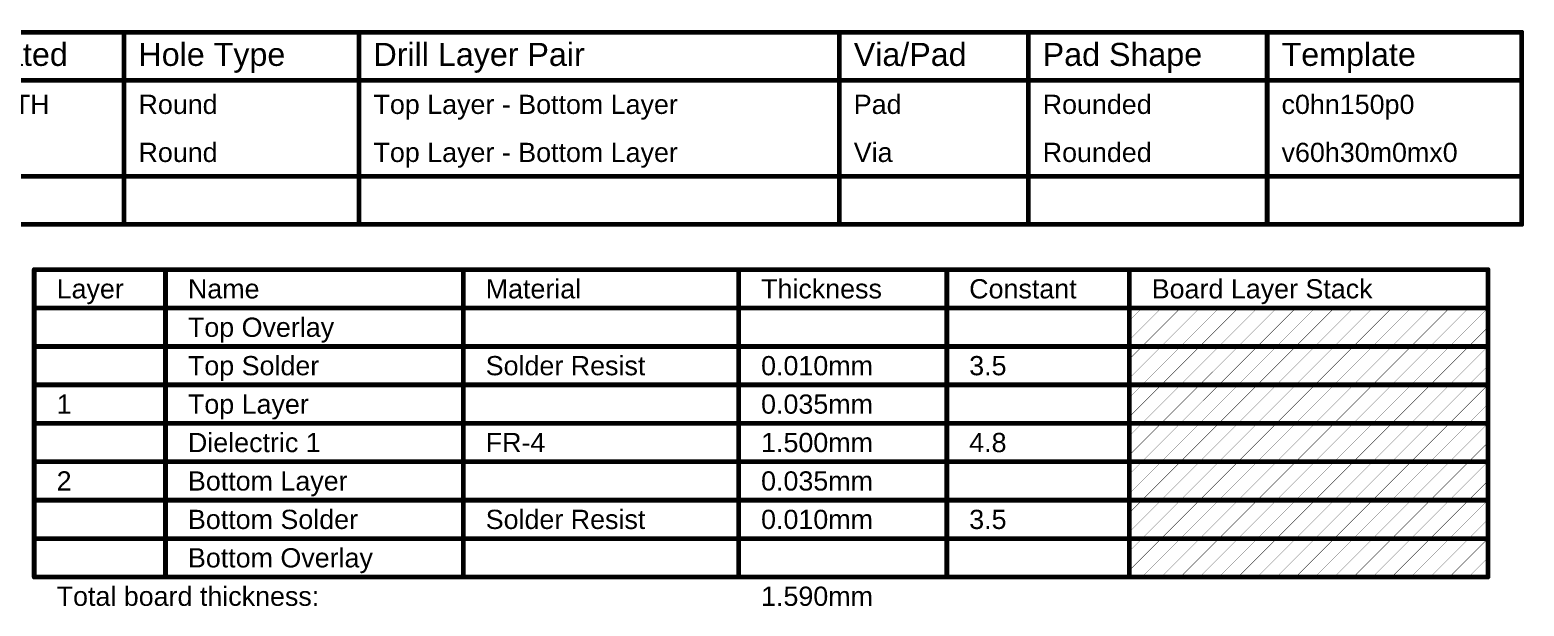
# Model space of a CAD drawing. Header units: inches. Extents: x -0.05 to 7.01, y -0.08 to 1.98.
# Drawn here: x 2.347 to 7.012, y 0.18 to 1.98 of the extents above; entities that cross this region are included whole.
import ezdxf

# ---------------------------------------------------------------- set-up
doc = ezdxf.new("R2010")
doc.units = ezdxf.units.IN
doc.header["$MEASUREMENT"] = 0
doc.layers.add('Drill Drawing', color=1, linetype='Continuous')
doc.layers.add('Fabrication', color=76, linetype='Continuous')
doc.styles.add('Arial', font='', dxfattribs={"height": 0.2})
doc.styles.get('Arial').set_extended_font_data('Arial')

msp = doc.modelspace()

# ---------------------------------------------------------------- linework, layer by layer
at = {"layer": 'Drill Drawing', "const_width": 0.015}
for points in [[(-0.0457, 1.972), (7.0044, 1.972)], [(2.6406, 1.372), (2.6406, 1.972)], [(3.3744, 1.372), (3.3744, 1.972)], [(4.8739, 1.372), (4.8739, 1.972)], [(5.4638, 1.372), (5.4638, 1.972)], [(6.2096, 1.372), (6.2096, 1.972)], [(7.0044, 1.372), (7.0044, 1.972)], [(-0.0457, 1.822), (7.0044, 1.822)], [(-0.0457, 1.522), (7.0044, 1.522)], [(-0.0457, 1.372), (7.0044, 1.372)]]:
    msp.add_lwpolyline(points, dxfattribs=at)
at = {"layer": 'Drill Drawing', "const_width": 0.0075}
for points in [[(2.6368, 1.972, 1), (2.6443, 1.972, 1)], [(3.3706, 1.972, 1), (3.3781, 1.972, 1)], [(4.8702, 1.972, 1), (4.8777, 1.972, 1)], [(5.46, 1.972, 1), (5.4675, 1.972, 1)], [(6.2058, 1.972, 1), (6.2133, 1.972, 1)], [(7.0006, 1.972, 1), (7.0081, 1.972, 1)], [(7.0006, 1.972, 1), (7.0081, 1.972, 1)], [(7.0006, 1.822, 1), (7.0081, 1.822, 1)], [(7.0006, 1.522, 1), (7.0081, 1.522, 1)], [(2.6368, 1.372, 1), (2.6443, 1.372, 1)], [(3.3706, 1.372, 1), (3.3781, 1.372, 1)], [(4.8702, 1.372, 1), (4.8777, 1.372, 1)], [(5.46, 1.372, 1), (5.4675, 1.372, 1)], [(6.2058, 1.372, 1), (6.2133, 1.372, 1)], [(7.0006, 1.372, 1), (7.0081, 1.372, 1)], [(7.0006, 1.372, 1), (7.0081, 1.372, 1)]]:
    msp.add_lwpolyline(points, format="xyb", close=True, dxfattribs=at)
at = {"layer": 'Fabrication'}
for points, const_width in [([(2.3601, 1.231), (6.8989, 1.231)], 0.015), ([(2.3601, 0.271), (2.3601, 1.231)], 0.015), ([(2.77, 0.271), (2.77, 1.231)], 0.015), ([(3.6997, 0.271), (3.6997, 1.231)], 0.015), ([(4.5595, 0.271), (4.5595, 1.231)], 0.015), ([(5.2093, 0.271), (5.2093, 1.231)], 0.015), ([(5.7792, 0.271), (5.7792, 1.231)], 0.015), ([(6.8989, 0.271), (6.8989, 1.231)], 0.015), ([(2.3601, 1.111), (6.8989, 1.111)], 0.015), ([(5.7792, 1.0113), (5.8789, 1.111)], 0.001), ([(5.7792, 1.0713), (5.8189, 1.111)], 0.001), ([(5.8189, 0.991), (5.9389, 1.111)], 0.001), ([(5.8789, 0.991), (5.9989, 1.111)], 0.001), ([(5.9389, 0.991), (6.0589, 1.111)], 0.001), ([(5.9989, 0.991), (6.1189, 1.111)], 0.001), ([(6.0589, 0.991), (6.1789, 1.111)], 0.001), ([(6.1189, 0.991), (6.2389, 1.111)], 0.001), ([(6.1789, 0.991), (6.2989, 1.111)], 0.001), ([(6.2389, 0.991), (6.3589, 1.111)], 0.001), ([(6.2989, 0.991), (6.4189, 1.111)], 0.001), ([(6.3589, 0.991), (6.4789, 1.111)], 0.001), ([(6.4189, 0.991), (6.5389, 1.111)], 0.001), ([(6.4789, 0.991), (6.5989, 1.111)], 0.001), ([(6.5389, 0.991), (6.6589, 1.111)], 0.001), ([(6.5989, 0.991), (6.7189, 1.111)], 0.001), ([(6.6589, 0.991), (6.7789, 1.111)], 0.001), ([(6.7189, 0.991), (6.8389, 1.111)], 0.001), ([(6.7789, 0.991), (6.8989, 1.111)], 0.001), ([(6.8389, 0.991), (6.8989, 1.051)], 0.001), ([(2.3601, 0.991), (2.77, 0.991)], 0.015), ([(2.77, 0.991), (3.6997, 0.991)], 0.015), ([(3.6997, 0.991), (4.5595, 0.991)], 0.015), ([(4.5595, 0.991), (5.2093, 0.991)], 0.015), ([(5.2093, 0.991), (5.7792, 0.991)], 0.015), ([(5.7792, 0.991), (6.8989, 0.991)], 0.015), ([(5.7792, 0.8913), (5.8789, 0.991)], 0.001), ([(5.7792, 0.9513), (5.8189, 0.991)], 0.001), ([(5.8189, 0.871), (5.9389, 0.991)], 0.001), ([(5.8789, 0.871), (5.9989, 0.991)], 0.001), ([(5.9389, 0.871), (6.0589, 0.991)], 0.001), ([(5.9989, 0.871), (6.1189, 0.991)], 0.001), ([(6.0589, 0.871), (6.1789, 0.991)], 0.001), ([(6.1189, 0.871), (6.2389, 0.991)], 0.001), ([(6.1789, 0.871), (6.2989, 0.991)], 0.001), ([(6.2389, 0.871), (6.3589, 0.991)], 0.001), ([(6.2989, 0.871), (6.4189, 0.991)], 0.001), ([(6.3589, 0.871), (6.4789, 0.991)], 0.001), ([(6.4189, 0.871), (6.5389, 0.991)], 0.001), ([(6.4789, 0.871), (6.5989, 0.991)], 0.001), ([(6.5389, 0.871), (6.6589, 0.991)], 0.001), ([(6.5989, 0.871), (6.7189, 0.991)], 0.001), ([(6.6589, 0.871), (6.7789, 0.991)], 0.001), ([(6.7189, 0.871), (6.8389, 0.991)], 0.001), ([(6.7789, 0.871), (6.8989, 0.991)], 0.001), ([(6.8389, 0.871), (6.8989, 0.931)], 0.001), ([(2.3601, 0.871), (2.77, 0.871)], 0.015), ([(2.77, 0.871), (3.6997, 0.871)], 0.015), ([(3.6997, 0.871), (4.5595, 0.871)], 0.015), ([(4.5595, 0.871), (5.2093, 0.871)], 0.015), ([(5.2093, 0.871), (5.7792, 0.871)], 0.015), ([(5.7792, 0.871), (6.8989, 0.871)], 0.015), ([(5.7792, 0.7713), (5.8789, 0.871)], 0.001), ([(5.7792, 0.8313), (5.8189, 0.871)], 0.001), ([(5.8189, 0.751), (5.9389, 0.871)], 0.001), ([(5.8789, 0.751), (5.9989, 0.871)], 0.001), ([(5.9389, 0.751), (6.0589, 0.871)], 0.001), ([(5.9989, 0.751), (6.1189, 0.871)], 0.001), ([(6.0589, 0.751), (6.1789, 0.871)], 0.001), ([(6.1189, 0.751), (6.2389, 0.871)], 0.001), ([(6.1789, 0.751), (6.2989, 0.871)], 0.001), ([(6.2389, 0.751), (6.3589, 0.871)], 0.001), ([(6.2989, 0.751), (6.4189, 0.871)], 0.001), ([(6.3589, 0.751), (6.4789, 0.871)], 0.001), ([(6.4189, 0.751), (6.5389, 0.871)], 0.001), ([(6.4789, 0.751), (6.5989, 0.871)], 0.001), ([(6.5389, 0.751), (6.6589, 0.871)], 0.001), ([(6.5989, 0.751), (6.7189, 0.871)], 0.001), ([(6.6589, 0.751), (6.7789, 0.871)], 0.001), ([(6.7189, 0.751), (6.8389, 0.871)], 0.001), ([(6.7789, 0.751), (6.8989, 0.871)], 0.001), ([(6.8389, 0.751), (6.8989, 0.811)], 0.001), ([(2.3601, 0.751), (2.77, 0.751)], 0.015), ([(2.77, 0.751), (3.6997, 0.751)], 0.015), ([(3.6997, 0.751), (4.5595, 0.751)], 0.015), ([(4.5595, 0.751), (5.2093, 0.751)], 0.015), ([(5.2093, 0.751), (5.7792, 0.751)], 0.015), ([(5.7792, 0.751), (6.8989, 0.751)], 0.015), ([(5.7792, 0.6513), (5.8789, 0.751)], 0.001), ([(5.7792, 0.7113), (5.8189, 0.751)], 0.001), ([(5.8189, 0.631), (5.9389, 0.751)], 0.001), ([(5.8789, 0.631), (5.9989, 0.751)], 0.001), ([(5.9389, 0.631), (6.0589, 0.751)], 0.001), ([(5.9989, 0.631), (6.1189, 0.751)], 0.001), ([(6.0589, 0.631), (6.1789, 0.751)], 0.001), ([(6.1189, 0.631), (6.2389, 0.751)], 0.001), ([(6.1789, 0.631), (6.2989, 0.751)], 0.001), ([(6.2389, 0.631), (6.3589, 0.751)], 0.001), ([(6.2989, 0.631), (6.4189, 0.751)], 0.001), ([(6.3589, 0.631), (6.4789, 0.751)], 0.001), ([(6.4189, 0.631), (6.5389, 0.751)], 0.001), ([(6.4789, 0.631), (6.5989, 0.751)], 0.001), ([(6.5389, 0.631), (6.6589, 0.751)], 0.001), ([(6.5989, 0.631), (6.7189, 0.751)], 0.001), ([(6.6589, 0.631), (6.7789, 0.751)], 0.001), ([(6.7189, 0.631), (6.8389, 0.751)], 0.001), ([(6.7789, 0.631), (6.8989, 0.751)], 0.001), ([(6.8389, 0.631), (6.8989, 0.691)], 0.001), ([(2.3601, 0.631), (2.77, 0.631)], 0.015), ([(2.77, 0.631), (3.6997, 0.631)], 0.015), ([(3.6997, 0.631), (4.5595, 0.631)], 0.015), ([(4.5595, 0.631), (5.2093, 0.631)], 0.015), ([(5.2093, 0.631), (5.7792, 0.631)], 0.015), ([(5.7792, 0.631), (6.8989, 0.631)], 0.015), ([(5.7792, 0.5313), (5.8789, 0.631)], 0.001), ([(5.7792, 0.5913), (5.8189, 0.631)], 0.001), ([(5.8189, 0.511), (5.9389, 0.631)], 0.001), ([(5.8789, 0.511), (5.9989, 0.631)], 0.001), ([(5.9389, 0.511), (6.0589, 0.631)], 0.001), ([(5.9989, 0.511), (6.1189, 0.631)], 0.001), ([(6.0589, 0.511), (6.1789, 0.631)], 0.001), ([(6.1189, 0.511), (6.2389, 0.631)], 0.001), ([(6.1789, 0.511), (6.2989, 0.631)], 0.001), ([(6.2389, 0.511), (6.3589, 0.631)], 0.001), ([(6.2989, 0.511), (6.4189, 0.631)], 0.001), ([(6.3589, 0.511), (6.4789, 0.631)], 0.001), ([(6.4189, 0.511), (6.5389, 0.631)], 0.001), ([(6.4789, 0.511), (6.5989, 0.631)], 0.001), ([(6.5389, 0.511), (6.6589, 0.631)], 0.001), ([(6.5989, 0.511), (6.7189, 0.631)], 0.001), ([(6.6589, 0.511), (6.7789, 0.631)], 0.001), ([(6.7189, 0.511), (6.8389, 0.631)], 0.001), ([(6.7789, 0.511), (6.8989, 0.631)], 0.001), ([(6.8389, 0.511), (6.8989, 0.571)], 0.001), ([(2.3601, 0.511), (2.77, 0.511)], 0.015), ([(2.77, 0.511), (3.6997, 0.511)], 0.015), ([(3.6997, 0.511), (4.5595, 0.511)], 0.015), ([(4.5595, 0.511), (5.2093, 0.511)], 0.015), ([(5.2093, 0.511), (5.7792, 0.511)], 0.015), ([(5.7792, 0.511), (6.8989, 0.511)], 0.015), ([(5.7792, 0.4113), (5.8789, 0.511)], 0.001), ([(5.7792, 0.4713), (5.8189, 0.511)], 0.001), ([(5.8189, 0.391), (5.9389, 0.511)], 0.001), ([(5.8789, 0.391), (5.9989, 0.511)], 0.001), ([(5.9389, 0.391), (6.0589, 0.511)], 0.001), ([(5.9989, 0.391), (6.1189, 0.511)], 0.001), ([(6.0589, 0.391), (6.1789, 0.511)], 0.001), ([(6.1189, 0.391), (6.2389, 0.511)], 0.001), ([(6.1789, 0.391), (6.2989, 0.511)], 0.001), ([(6.2389, 0.391), (6.3589, 0.511)], 0.001), ([(6.2989, 0.391), (6.4189, 0.511)], 0.001), ([(6.3589, 0.391), (6.4789, 0.511)], 0.001), ([(6.4189, 0.391), (6.5389, 0.511)], 0.001), ([(6.4789, 0.391), (6.5989, 0.511)], 0.001), ([(6.5389, 0.391), (6.6589, 0.511)], 0.001), ([(6.5989, 0.391), (6.7189, 0.511)], 0.001), ([(6.6589, 0.391), (6.7789, 0.511)], 0.001), ([(6.7189, 0.391), (6.8389, 0.511)], 0.001), ([(6.7789, 0.391), (6.8989, 0.511)], 0.001), ([(6.8389, 0.391), (6.8989, 0.451)], 0.001), ([(2.3601, 0.391), (2.77, 0.391)], 0.015), ([(2.77, 0.391), (3.6997, 0.391)], 0.015), ([(3.6997, 0.391), (4.5595, 0.391)], 0.015), ([(4.5595, 0.391), (5.2093, 0.391)], 0.015), ([(5.2093, 0.391), (5.7792, 0.391)], 0.015), ([(5.7792, 0.391), (6.8989, 0.391)], 0.015), ([(5.7792, 0.2913), (5.8789, 0.391)], 0.001), ([(5.7792, 0.3513), (5.8189, 0.391)], 0.001), ([(5.8189, 0.271), (5.9389, 0.391)], 0.001), ([(5.8789, 0.271), (5.9989, 0.391)], 0.001), ([(5.9389, 0.271), (6.0589, 0.391)], 0.001), ([(5.9989, 0.271), (6.1189, 0.391)], 0.001), ([(6.0589, 0.271), (6.1789, 0.391)], 0.001), ([(6.1189, 0.271), (6.2389, 0.391)], 0.001), ([(6.1789, 0.271), (6.2989, 0.391)], 0.001), ([(6.2389, 0.271), (6.3589, 0.391)], 0.001), ([(6.2989, 0.271), (6.4189, 0.391)], 0.001), ([(6.3589, 0.271), (6.4789, 0.391)], 0.001), ([(6.4189, 0.271), (6.5389, 0.391)], 0.001), ([(6.4789, 0.271), (6.5989, 0.391)], 0.001), ([(6.5389, 0.271), (6.6589, 0.391)], 0.001), ([(6.5989, 0.271), (6.7189, 0.391)], 0.001), ([(6.6589, 0.271), (6.7789, 0.391)], 0.001), ([(6.7189, 0.271), (6.8389, 0.391)], 0.001), ([(6.7789, 0.271), (6.8989, 0.391)], 0.001), ([(6.8389, 0.271), (6.8989, 0.331)], 0.001), ([(2.3601, 0.271), (2.77, 0.271)], 0.015), ([(2.77, 0.271), (3.6997, 0.271)], 0.015), ([(3.6997, 0.271), (4.5595, 0.271)], 0.015), ([(4.5595, 0.271), (5.2093, 0.271)], 0.015), ([(5.2093, 0.271), (5.7792, 0.271)], 0.015), ([(5.7792, 0.271), (6.8989, 0.271)], 0.015)]:
    msp.add_lwpolyline(points, dxfattribs=dict(at, const_width=const_width))
for points, const_width in [([(2.3563, 1.231, 1), (2.3638, 1.231, 1)], 0.0075), ([(2.3563, 1.231, 1), (2.3638, 1.231, 1)], 0.0075), ([(2.7662, 1.231, 1), (2.7738, 1.231, 1)], 0.0075), ([(3.696, 1.231, 1), (3.7035, 1.231, 1)], 0.0075), ([(4.5558, 1.231, 1), (4.5633, 1.231, 1)], 0.0075), ([(5.2056, 1.231, 1), (5.2131, 1.231, 1)], 0.0075), ([(5.7755, 1.231, 1), (5.783, 1.231, 1)], 0.0075), ([(6.8951, 1.231, 1), (6.9026, 1.231, 1)], 0.0075), ([(6.8951, 1.231, 1), (6.9026, 1.231, 1)], 0.0075), ([(2.3563, 1.111, 1), (2.3638, 1.111, 1)], 0.0075), ([(5.8186, 1.111, 1), (5.8191, 1.111, 1)], 0.0005), ([(5.8786, 1.111, 1), (5.8791, 1.111, 1)], 0.0005), ([(5.9386, 1.111, 1), (5.9391, 1.111, 1)], 0.0005), ([(5.9986, 1.111, 1), (5.9991, 1.111, 1)], 0.0005), ([(6.0586, 1.111, 1), (6.0591, 1.111, 1)], 0.0005), ([(6.1186, 1.111, 1), (6.1191, 1.111, 1)], 0.0005), ([(6.1786, 1.111, 1), (6.1791, 1.111, 1)], 0.0005), ([(6.2386, 1.111, 1), (6.2391, 1.111, 1)], 0.0005), ([(6.2986, 1.111, 1), (6.2991, 1.111, 1)], 0.0005), ([(6.3586, 1.111, 1), (6.3591, 1.111, 1)], 0.0005), ([(6.4186, 1.111, 1), (6.4191, 1.111, 1)], 0.0005), ([(6.4786, 1.111, 1), (6.4791, 1.111, 1)], 0.0005), ([(6.5386, 1.111, 1), (6.5391, 1.111, 1)], 0.0005), ([(6.5986, 1.111, 1), (6.5991, 1.111, 1)], 0.0005), ([(6.6586, 1.111, 1), (6.6591, 1.111, 1)], 0.0005), ([(6.7186, 1.111, 1), (6.7191, 1.111, 1)], 0.0005), ([(6.7786, 1.111, 1), (6.7791, 1.111, 1)], 0.0005), ([(6.8386, 1.111, 1), (6.8391, 1.111, 1)], 0.0005), ([(6.8951, 1.111, 1), (6.9026, 1.111, 1)], 0.0075), ([(6.8986, 1.111, 1), (6.8991, 1.111, 1)], 0.0005), ([(5.779, 1.0713, 1), (5.7795, 1.0713, 1)], 0.0005), ([(6.8986, 1.051, 1), (6.8991, 1.051, 1)], 0.0005), ([(2.3563, 0.991, 1), (2.3638, 0.991, 1)], 0.0075), ([(2.7662, 0.991, 1), (2.7738, 0.991, 1)], 0.0075), ([(2.7662, 0.991, 1), (2.7738, 0.991, 1)], 0.0075), ([(3.696, 0.991, 1), (3.7035, 0.991, 1)], 0.0075), ([(3.696, 0.991, 1), (3.7035, 0.991, 1)], 0.0075), ([(4.5558, 0.991, 1), (4.5633, 0.991, 1)], 0.0075), ([(4.5558, 0.991, 1), (4.5633, 0.991, 1)], 0.0075), ([(5.2056, 0.991, 1), (5.2131, 0.991, 1)], 0.0075), ([(5.2056, 0.991, 1), (5.2131, 0.991, 1)], 0.0075), ([(5.7755, 0.991, 1), (5.783, 0.991, 1)], 0.0075), ([(5.7755, 0.991, 1), (5.783, 0.991, 1)], 0.0075), ([(5.779, 1.0113, 1), (5.7795, 1.0113, 1)], 0.0005), ([(5.8186, 0.991, 1), (5.8191, 0.991, 1)], 0.0005), ([(5.8186, 0.991, 1), (5.8191, 0.991, 1)], 0.0005), ([(5.8786, 0.991, 1), (5.8791, 0.991, 1)], 0.0005), ([(5.8786, 0.991, 1), (5.8791, 0.991, 1)], 0.0005), ([(5.9386, 0.991, 1), (5.9391, 0.991, 1)], 0.0005), ([(5.9386, 0.991, 1), (5.9391, 0.991, 1)], 0.0005), ([(5.9986, 0.991, 1), (5.9991, 0.991, 1)], 0.0005), ([(5.9986, 0.991, 1), (5.9991, 0.991, 1)], 0.0005), ([(6.0586, 0.991, 1), (6.0591, 0.991, 1)], 0.0005), ([(6.0586, 0.991, 1), (6.0591, 0.991, 1)], 0.0005), ([(6.1186, 0.991, 1), (6.1191, 0.991, 1)], 0.0005), ([(6.1186, 0.991, 1), (6.1191, 0.991, 1)], 0.0005), ([(6.1786, 0.991, 1), (6.1791, 0.991, 1)], 0.0005), ([(6.1786, 0.991, 1), (6.1791, 0.991, 1)], 0.0005), ([(6.2386, 0.991, 1), (6.2391, 0.991, 1)], 0.0005), ([(6.2386, 0.991, 1), (6.2391, 0.991, 1)], 0.0005), ([(6.2986, 0.991, 1), (6.2991, 0.991, 1)], 0.0005), ([(6.2986, 0.991, 1), (6.2991, 0.991, 1)], 0.0005), ([(6.3586, 0.991, 1), (6.3591, 0.991, 1)], 0.0005), ([(6.3586, 0.991, 1), (6.3591, 0.991, 1)], 0.0005), ([(6.4186, 0.991, 1), (6.4191, 0.991, 1)], 0.0005), ([(6.4186, 0.991, 1), (6.4191, 0.991, 1)], 0.0005), ([(6.4786, 0.991, 1), (6.4791, 0.991, 1)], 0.0005), ([(6.4786, 0.991, 1), (6.4791, 0.991, 1)], 0.0005), ([(6.5386, 0.991, 1), (6.5391, 0.991, 1)], 0.0005), ([(6.5386, 0.991, 1), (6.5391, 0.991, 1)], 0.0005), ([(6.5986, 0.991, 1), (6.5991, 0.991, 1)], 0.0005), ([(6.5986, 0.991, 1), (6.5991, 0.991, 1)], 0.0005), ([(6.6586, 0.991, 1), (6.6591, 0.991, 1)], 0.0005), ([(6.6586, 0.991, 1), (6.6591, 0.991, 1)], 0.0005), ([(6.7186, 0.991, 1), (6.7191, 0.991, 1)], 0.0005), ([(6.7186, 0.991, 1), (6.7191, 0.991, 1)], 0.0005), ([(6.7786, 0.991, 1), (6.7791, 0.991, 1)], 0.0005), ([(6.7786, 0.991, 1), (6.7791, 0.991, 1)], 0.0005), ([(6.8386, 0.991, 1), (6.8391, 0.991, 1)], 0.0005), ([(6.8386, 0.991, 1), (6.8391, 0.991, 1)], 0.0005), ([(6.8951, 0.991, 1), (6.9026, 0.991, 1)], 0.0075), ([(6.8986, 0.991, 1), (6.8991, 0.991, 1)], 0.0005), ([(5.779, 0.9513, 1), (5.7795, 0.9513, 1)], 0.0005), ([(5.779, 0.8913, 1), (5.7795, 0.8913, 1)], 0.0005), ([(6.8986, 0.931, 1), (6.8991, 0.931, 1)], 0.0005), ([(2.3563, 0.871, 1), (2.3638, 0.871, 1)], 0.0075), ([(2.7662, 0.871, 1), (2.7738, 0.871, 1)], 0.0075), ([(2.7662, 0.871, 1), (2.7738, 0.871, 1)], 0.0075), ([(3.696, 0.871, 1), (3.7035, 0.871, 1)], 0.0075), ([(3.696, 0.871, 1), (3.7035, 0.871, 1)], 0.0075), ([(4.5558, 0.871, 1), (4.5633, 0.871, 1)], 0.0075), ([(4.5558, 0.871, 1), (4.5633, 0.871, 1)], 0.0075), ([(5.2056, 0.871, 1), (5.2131, 0.871, 1)], 0.0075), ([(5.2056, 0.871, 1), (5.2131, 0.871, 1)], 0.0075), ([(5.7755, 0.871, 1), (5.783, 0.871, 1)], 0.0075), ([(5.7755, 0.871, 1), (5.783, 0.871, 1)], 0.0075), ([(5.8186, 0.871, 1), (5.8191, 0.871, 1)], 0.0005), ([(5.8186, 0.871, 1), (5.8191, 0.871, 1)], 0.0005), ([(5.8786, 0.871, 1), (5.8791, 0.871, 1)], 0.0005), ([(5.8786, 0.871, 1), (5.8791, 0.871, 1)], 0.0005), ([(5.9386, 0.871, 1), (5.9391, 0.871, 1)], 0.0005), ([(5.9386, 0.871, 1), (5.9391, 0.871, 1)], 0.0005), ([(5.9986, 0.871, 1), (5.9991, 0.871, 1)], 0.0005), ([(5.9986, 0.871, 1), (5.9991, 0.871, 1)], 0.0005), ([(6.0586, 0.871, 1), (6.0591, 0.871, 1)], 0.0005), ([(6.0586, 0.871, 1), (6.0591, 0.871, 1)], 0.0005), ([(6.1186, 0.871, 1), (6.1191, 0.871, 1)], 0.0005), ([(6.1186, 0.871, 1), (6.1191, 0.871, 1)], 0.0005), ([(6.1786, 0.871, 1), (6.1791, 0.871, 1)], 0.0005), ([(6.1786, 0.871, 1), (6.1791, 0.871, 1)], 0.0005), ([(6.2386, 0.871, 1), (6.2391, 0.871, 1)], 0.0005), ([(6.2386, 0.871, 1), (6.2391, 0.871, 1)], 0.0005), ([(6.2986, 0.871, 1), (6.2991, 0.871, 1)], 0.0005), ([(6.2986, 0.871, 1), (6.2991, 0.871, 1)], 0.0005), ([(6.3586, 0.871, 1), (6.3591, 0.871, 1)], 0.0005), ([(6.3586, 0.871, 1), (6.3591, 0.871, 1)], 0.0005), ([(6.4186, 0.871, 1), (6.4191, 0.871, 1)], 0.0005), ([(6.4186, 0.871, 1), (6.4191, 0.871, 1)], 0.0005), ([(6.4786, 0.871, 1), (6.4791, 0.871, 1)], 0.0005), ([(6.4786, 0.871, 1), (6.4791, 0.871, 1)], 0.0005), ([(6.5386, 0.871, 1), (6.5391, 0.871, 1)], 0.0005), ([(6.5386, 0.871, 1), (6.5391, 0.871, 1)], 0.0005), ([(6.5986, 0.871, 1), (6.5991, 0.871, 1)], 0.0005), ([(6.5986, 0.871, 1), (6.5991, 0.871, 1)], 0.0005), ([(6.6586, 0.871, 1), (6.6591, 0.871, 1)], 0.0005), ([(6.6586, 0.871, 1), (6.6591, 0.871, 1)], 0.0005), ([(6.7186, 0.871, 1), (6.7191, 0.871, 1)], 0.0005), ([(6.7186, 0.871, 1), (6.7191, 0.871, 1)], 0.0005), ([(6.7786, 0.871, 1), (6.7791, 0.871, 1)], 0.0005), ([(6.7786, 0.871, 1), (6.7791, 0.871, 1)], 0.0005), ([(6.8386, 0.871, 1), (6.8391, 0.871, 1)], 0.0005), ([(6.8386, 0.871, 1), (6.8391, 0.871, 1)], 0.0005), ([(6.8951, 0.871, 1), (6.9026, 0.871, 1)], 0.0075), ([(6.8986, 0.871, 1), (6.8991, 0.871, 1)], 0.0005), ([(5.779, 0.8313, 1), (5.7795, 0.8313, 1)], 0.0005), ([(6.8986, 0.811, 1), (6.8991, 0.811, 1)], 0.0005), ([(2.3563, 0.751, 1), (2.3638, 0.751, 1)], 0.0075), ([(2.7662, 0.751, 1), (2.7738, 0.751, 1)], 0.0075), ([(2.7662, 0.751, 1), (2.7738, 0.751, 1)], 0.0075), ([(3.696, 0.751, 1), (3.7035, 0.751, 1)], 0.0075), ([(3.696, 0.751, 1), (3.7035, 0.751, 1)], 0.0075), ([(4.5558, 0.751, 1), (4.5633, 0.751, 1)], 0.0075), ([(4.5558, 0.751, 1), (4.5633, 0.751, 1)], 0.0075), ([(5.2056, 0.751, 1), (5.2131, 0.751, 1)], 0.0075), ([(5.2056, 0.751, 1), (5.2131, 0.751, 1)], 0.0075), ([(5.7755, 0.751, 1), (5.783, 0.751, 1)], 0.0075), ([(5.7755, 0.751, 1), (5.783, 0.751, 1)], 0.0075), ([(5.779, 0.7713, 1), (5.7795, 0.7713, 1)], 0.0005), ([(5.8186, 0.751, 1), (5.8191, 0.751, 1)], 0.0005), ([(5.8186, 0.751, 1), (5.8191, 0.751, 1)], 0.0005), ([(5.8786, 0.751, 1), (5.8791, 0.751, 1)], 0.0005), ([(5.8786, 0.751, 1), (5.8791, 0.751, 1)], 0.0005), ([(5.9386, 0.751, 1), (5.9391, 0.751, 1)], 0.0005), ([(5.9386, 0.751, 1), (5.9391, 0.751, 1)], 0.0005), ([(5.9986, 0.751, 1), (5.9991, 0.751, 1)], 0.0005), ([(5.9986, 0.751, 1), (5.9991, 0.751, 1)], 0.0005), ([(6.0586, 0.751, 1), (6.0591, 0.751, 1)], 0.0005), ([(6.0586, 0.751, 1), (6.0591, 0.751, 1)], 0.0005), ([(6.1186, 0.751, 1), (6.1191, 0.751, 1)], 0.0005), ([(6.1186, 0.751, 1), (6.1191, 0.751, 1)], 0.0005), ([(6.1786, 0.751, 1), (6.1791, 0.751, 1)], 0.0005), ([(6.1786, 0.751, 1), (6.1791, 0.751, 1)], 0.0005), ([(6.2386, 0.751, 1), (6.2391, 0.751, 1)], 0.0005), ([(6.2386, 0.751, 1), (6.2391, 0.751, 1)], 0.0005), ([(6.2986, 0.751, 1), (6.2991, 0.751, 1)], 0.0005), ([(6.2986, 0.751, 1), (6.2991, 0.751, 1)], 0.0005), ([(6.3586, 0.751, 1), (6.3591, 0.751, 1)], 0.0005), ([(6.3586, 0.751, 1), (6.3591, 0.751, 1)], 0.0005), ([(6.4186, 0.751, 1), (6.4191, 0.751, 1)], 0.0005), ([(6.4186, 0.751, 1), (6.4191, 0.751, 1)], 0.0005), ([(6.4786, 0.751, 1), (6.4791, 0.751, 1)], 0.0005), ([(6.4786, 0.751, 1), (6.4791, 0.751, 1)], 0.0005), ([(6.5386, 0.751, 1), (6.5391, 0.751, 1)], 0.0005), ([(6.5386, 0.751, 1), (6.5391, 0.751, 1)], 0.0005), ([(6.5986, 0.751, 1), (6.5991, 0.751, 1)], 0.0005), ([(6.5986, 0.751, 1), (6.5991, 0.751, 1)], 0.0005), ([(6.6586, 0.751, 1), (6.6591, 0.751, 1)], 0.0005), ([(6.6586, 0.751, 1), (6.6591, 0.751, 1)], 0.0005), ([(6.7186, 0.751, 1), (6.7191, 0.751, 1)], 0.0005), ([(6.7186, 0.751, 1), (6.7191, 0.751, 1)], 0.0005), ([(6.7786, 0.751, 1), (6.7791, 0.751, 1)], 0.0005), ([(6.7786, 0.751, 1), (6.7791, 0.751, 1)], 0.0005), ([(6.8386, 0.751, 1), (6.8391, 0.751, 1)], 0.0005), ([(6.8386, 0.751, 1), (6.8391, 0.751, 1)], 0.0005), ([(6.8951, 0.751, 1), (6.9026, 0.751, 1)], 0.0075), ([(6.8986, 0.751, 1), (6.8991, 0.751, 1)], 0.0005), ([(5.779, 0.7113, 1), (5.7795, 0.7113, 1)], 0.0005), ([(6.8986, 0.691, 1), (6.8991, 0.691, 1)], 0.0005), ([(2.3563, 0.631, 1), (2.3638, 0.631, 1)], 0.0075), ([(2.7662, 0.631, 1), (2.7738, 0.631, 1)], 0.0075), ([(2.7662, 0.631, 1), (2.7738, 0.631, 1)], 0.0075), ([(3.696, 0.631, 1), (3.7035, 0.631, 1)], 0.0075), ([(3.696, 0.631, 1), (3.7035, 0.631, 1)], 0.0075), ([(4.5558, 0.631, 1), (4.5633, 0.631, 1)], 0.0075), ([(4.5558, 0.631, 1), (4.5633, 0.631, 1)], 0.0075), ([(5.2056, 0.631, 1), (5.2131, 0.631, 1)], 0.0075), ([(5.2056, 0.631, 1), (5.2131, 0.631, 1)], 0.0075), ([(5.7755, 0.631, 1), (5.783, 0.631, 1)], 0.0075), ([(5.7755, 0.631, 1), (5.783, 0.631, 1)], 0.0075), ([(5.779, 0.6513, 1), (5.7795, 0.6513, 1)], 0.0005), ([(5.8186, 0.631, 1), (5.8191, 0.631, 1)], 0.0005), ([(5.8186, 0.631, 1), (5.8191, 0.631, 1)], 0.0005), ([(5.8786, 0.631, 1), (5.8791, 0.631, 1)], 0.0005), ([(5.8786, 0.631, 1), (5.8791, 0.631, 1)], 0.0005), ([(5.9386, 0.631, 1), (5.9391, 0.631, 1)], 0.0005), ([(5.9386, 0.631, 1), (5.9391, 0.631, 1)], 0.0005), ([(5.9986, 0.631, 1), (5.9991, 0.631, 1)], 0.0005), ([(5.9986, 0.631, 1), (5.9991, 0.631, 1)], 0.0005), ([(6.0586, 0.631, 1), (6.0591, 0.631, 1)], 0.0005), ([(6.0586, 0.631, 1), (6.0591, 0.631, 1)], 0.0005), ([(6.1186, 0.631, 1), (6.1191, 0.631, 1)], 0.0005), ([(6.1186, 0.631, 1), (6.1191, 0.631, 1)], 0.0005), ([(6.1786, 0.631, 1), (6.1791, 0.631, 1)], 0.0005), ([(6.1786, 0.631, 1), (6.1791, 0.631, 1)], 0.0005), ([(6.2386, 0.631, 1), (6.2391, 0.631, 1)], 0.0005), ([(6.2386, 0.631, 1), (6.2391, 0.631, 1)], 0.0005), ([(6.2986, 0.631, 1), (6.2991, 0.631, 1)], 0.0005), ([(6.2986, 0.631, 1), (6.2991, 0.631, 1)], 0.0005), ([(6.3586, 0.631, 1), (6.3591, 0.631, 1)], 0.0005), ([(6.3586, 0.631, 1), (6.3591, 0.631, 1)], 0.0005), ([(6.4186, 0.631, 1), (6.4191, 0.631, 1)], 0.0005), ([(6.4186, 0.631, 1), (6.4191, 0.631, 1)], 0.0005), ([(6.4786, 0.631, 1), (6.4791, 0.631, 1)], 0.0005), ([(6.4786, 0.631, 1), (6.4791, 0.631, 1)], 0.0005), ([(6.5386, 0.631, 1), (6.5391, 0.631, 1)], 0.0005), ([(6.5386, 0.631, 1), (6.5391, 0.631, 1)], 0.0005), ([(6.5986, 0.631, 1), (6.5991, 0.631, 1)], 0.0005), ([(6.5986, 0.631, 1), (6.5991, 0.631, 1)], 0.0005), ([(6.6586, 0.631, 1), (6.6591, 0.631, 1)], 0.0005), ([(6.6586, 0.631, 1), (6.6591, 0.631, 1)], 0.0005), ([(6.7186, 0.631, 1), (6.7191, 0.631, 1)], 0.0005), ([(6.7186, 0.631, 1), (6.7191, 0.631, 1)], 0.0005), ([(6.7786, 0.631, 1), (6.7791, 0.631, 1)], 0.0005), ([(6.7786, 0.631, 1), (6.7791, 0.631, 1)], 0.0005), ([(6.8386, 0.631, 1), (6.8391, 0.631, 1)], 0.0005), ([(6.8386, 0.631, 1), (6.8391, 0.631, 1)], 0.0005), ([(6.8951, 0.631, 1), (6.9026, 0.631, 1)], 0.0075), ([(6.8986, 0.631, 1), (6.8991, 0.631, 1)], 0.0005), ([(5.779, 0.5913, 1), (5.7795, 0.5913, 1)], 0.0005), ([(6.8986, 0.571, 1), (6.8991, 0.571, 1)], 0.0005), ([(2.3563, 0.511, 1), (2.3638, 0.511, 1)], 0.0075), ([(2.7662, 0.511, 1), (2.7738, 0.511, 1)], 0.0075), ([(2.7662, 0.511, 1), (2.7738, 0.511, 1)], 0.0075), ([(3.696, 0.511, 1), (3.7035, 0.511, 1)], 0.0075), ([(3.696, 0.511, 1), (3.7035, 0.511, 1)], 0.0075), ([(4.5558, 0.511, 1), (4.5633, 0.511, 1)], 0.0075), ([(4.5558, 0.511, 1), (4.5633, 0.511, 1)], 0.0075), ([(5.2056, 0.511, 1), (5.2131, 0.511, 1)], 0.0075), ([(5.2056, 0.511, 1), (5.2131, 0.511, 1)], 0.0075), ([(5.7755, 0.511, 1), (5.783, 0.511, 1)], 0.0075), ([(5.7755, 0.511, 1), (5.783, 0.511, 1)], 0.0075), ([(5.779, 0.5313, 1), (5.7795, 0.5313, 1)], 0.0005), ([(6.8951, 0.511, 1), (6.9026, 0.511, 1)], 0.0075), ([(5.779, 0.4713, 1), (5.7795, 0.4713, 1)], 0.0005), ([(5.8186, 0.511, 1), (5.8191, 0.511, 1)], 0.0005), ([(5.8186, 0.511, 1), (5.8191, 0.511, 1)], 0.0005), ([(5.8786, 0.511, 1), (5.8791, 0.511, 1)], 0.0005), ([(5.8786, 0.511, 1), (5.8791, 0.511, 1)], 0.0005), ([(5.9386, 0.511, 1), (5.9391, 0.511, 1)], 0.0005), ([(5.9386, 0.511, 1), (5.9391, 0.511, 1)], 0.0005), ([(5.9986, 0.511, 1), (5.9991, 0.511, 1)], 0.0005), ([(5.9986, 0.511, 1), (5.9991, 0.511, 1)], 0.0005), ([(6.0586, 0.511, 1), (6.0591, 0.511, 1)], 0.0005), ([(6.0586, 0.511, 1), (6.0591, 0.511, 1)], 0.0005), ([(6.1186, 0.511, 1), (6.1191, 0.511, 1)], 0.0005), ([(6.1186, 0.511, 1), (6.1191, 0.511, 1)], 0.0005), ([(6.1786, 0.511, 1), (6.1791, 0.511, 1)], 0.0005), ([(6.1786, 0.511, 1), (6.1791, 0.511, 1)], 0.0005), ([(6.2386, 0.511, 1), (6.2391, 0.511, 1)], 0.0005), ([(6.2386, 0.511, 1), (6.2391, 0.511, 1)], 0.0005), ([(6.2986, 0.511, 1), (6.2991, 0.511, 1)], 0.0005), ([(6.2986, 0.511, 1), (6.2991, 0.511, 1)], 0.0005), ([(6.3586, 0.511, 1), (6.3591, 0.511, 1)], 0.0005), ([(6.3586, 0.511, 1), (6.3591, 0.511, 1)], 0.0005), ([(6.4186, 0.511, 1), (6.4191, 0.511, 1)], 0.0005), ([(6.4186, 0.511, 1), (6.4191, 0.511, 1)], 0.0005), ([(6.4786, 0.511, 1), (6.4791, 0.511, 1)], 0.0005), ([(6.4786, 0.511, 1), (6.4791, 0.511, 1)], 0.0005), ([(6.5386, 0.511, 1), (6.5391, 0.511, 1)], 0.0005), ([(6.5386, 0.511, 1), (6.5391, 0.511, 1)], 0.0005), ([(6.5986, 0.511, 1), (6.5991, 0.511, 1)], 0.0005), ([(6.5986, 0.511, 1), (6.5991, 0.511, 1)], 0.0005), ([(6.6586, 0.511, 1), (6.6591, 0.511, 1)], 0.0005), ([(6.6586, 0.511, 1), (6.6591, 0.511, 1)], 0.0005), ([(6.7186, 0.511, 1), (6.7191, 0.511, 1)], 0.0005), ([(6.7186, 0.511, 1), (6.7191, 0.511, 1)], 0.0005), ([(6.7786, 0.511, 1), (6.7791, 0.511, 1)], 0.0005), ([(6.7786, 0.511, 1), (6.7791, 0.511, 1)], 0.0005), ([(6.8386, 0.511, 1), (6.8391, 0.511, 1)], 0.0005), ([(6.8386, 0.511, 1), (6.8391, 0.511, 1)], 0.0005), ([(6.8986, 0.511, 1), (6.8991, 0.511, 1)], 0.0005), ([(6.8986, 0.451, 1), (6.8991, 0.451, 1)], 0.0005), ([(2.3563, 0.391, 1), (2.3638, 0.391, 1)], 0.0075), ([(2.7662, 0.391, 1), (2.7738, 0.391, 1)], 0.0075), ([(2.7662, 0.391, 1), (2.7738, 0.391, 1)], 0.0075), ([(3.696, 0.391, 1), (3.7035, 0.391, 1)], 0.0075), ([(3.696, 0.391, 1), (3.7035, 0.391, 1)], 0.0075), ([(4.5558, 0.391, 1), (4.5633, 0.391, 1)], 0.0075), ([(4.5558, 0.391, 1), (4.5633, 0.391, 1)], 0.0075), ([(5.2056, 0.391, 1), (5.2131, 0.391, 1)], 0.0075), ([(5.2056, 0.391, 1), (5.2131, 0.391, 1)], 0.0075), ([(5.7755, 0.391, 1), (5.783, 0.391, 1)], 0.0075), ([(5.7755, 0.391, 1), (5.783, 0.391, 1)], 0.0075), ([(5.779, 0.4113, 1), (5.7795, 0.4113, 1)], 0.0005), ([(5.8186, 0.391, 1), (5.8191, 0.391, 1)], 0.0005), ([(5.8186, 0.391, 1), (5.8191, 0.391, 1)], 0.0005), ([(5.8786, 0.391, 1), (5.8791, 0.391, 1)], 0.0005), ([(5.8786, 0.391, 1), (5.8791, 0.391, 1)], 0.0005), ([(5.9386, 0.391, 1), (5.9391, 0.391, 1)], 0.0005), ([(5.9386, 0.391, 1), (5.9391, 0.391, 1)], 0.0005), ([(5.9986, 0.391, 1), (5.9991, 0.391, 1)], 0.0005), ([(5.9986, 0.391, 1), (5.9991, 0.391, 1)], 0.0005), ([(6.0586, 0.391, 1), (6.0591, 0.391, 1)], 0.0005), ([(6.0586, 0.391, 1), (6.0591, 0.391, 1)], 0.0005), ([(6.1186, 0.391, 1), (6.1191, 0.391, 1)], 0.0005), ([(6.1186, 0.391, 1), (6.1191, 0.391, 1)], 0.0005), ([(6.1786, 0.391, 1), (6.1791, 0.391, 1)], 0.0005), ([(6.1786, 0.391, 1), (6.1791, 0.391, 1)], 0.0005), ([(6.2386, 0.391, 1), (6.2391, 0.391, 1)], 0.0005), ([(6.2386, 0.391, 1), (6.2391, 0.391, 1)], 0.0005), ([(6.2986, 0.391, 1), (6.2991, 0.391, 1)], 0.0005), ([(6.2986, 0.391, 1), (6.2991, 0.391, 1)], 0.0005), ([(6.3586, 0.391, 1), (6.3591, 0.391, 1)], 0.0005), ([(6.3586, 0.391, 1), (6.3591, 0.391, 1)], 0.0005), ([(6.4186, 0.391, 1), (6.4191, 0.391, 1)], 0.0005), ([(6.4186, 0.391, 1), (6.4191, 0.391, 1)], 0.0005), ([(6.4786, 0.391, 1), (6.4791, 0.391, 1)], 0.0005), ([(6.4786, 0.391, 1), (6.4791, 0.391, 1)], 0.0005), ([(6.5386, 0.391, 1), (6.5391, 0.391, 1)], 0.0005), ([(6.5386, 0.391, 1), (6.5391, 0.391, 1)], 0.0005), ([(6.5986, 0.391, 1), (6.5991, 0.391, 1)], 0.0005), ([(6.5986, 0.391, 1), (6.5991, 0.391, 1)], 0.0005), ([(6.6586, 0.391, 1), (6.6591, 0.391, 1)], 0.0005), ([(6.6586, 0.391, 1), (6.6591, 0.391, 1)], 0.0005), ([(6.7186, 0.391, 1), (6.7191, 0.391, 1)], 0.0005), ([(6.7186, 0.391, 1), (6.7191, 0.391, 1)], 0.0005), ([(6.7786, 0.391, 1), (6.7791, 0.391, 1)], 0.0005), ([(6.7786, 0.391, 1), (6.7791, 0.391, 1)], 0.0005), ([(6.8386, 0.391, 1), (6.8391, 0.391, 1)], 0.0005), ([(6.8386, 0.391, 1), (6.8391, 0.391, 1)], 0.0005), ([(6.8951, 0.391, 1), (6.9026, 0.391, 1)], 0.0075), ([(6.8986, 0.391, 1), (6.8991, 0.391, 1)], 0.0005), ([(5.779, 0.3513, 1), (5.7795, 0.3513, 1)], 0.0005), ([(6.8986, 0.331, 1), (6.8991, 0.331, 1)], 0.0005), ([(5.779, 0.2913, 1), (5.7795, 0.2913, 1)], 0.0005), ([(2.3563, 0.271, 1), (2.3638, 0.271, 1)], 0.0075), ([(2.3563, 0.271, 1), (2.3638, 0.271, 1)], 0.0075), ([(2.7662, 0.271, 1), (2.7738, 0.271, 1)], 0.0075), ([(2.7662, 0.271, 1), (2.7738, 0.271, 1)], 0.0075), ([(2.7662, 0.271, 1), (2.7738, 0.271, 1)], 0.0075), ([(3.696, 0.271, 1), (3.7035, 0.271, 1)], 0.0075), ([(3.696, 0.271, 1), (3.7035, 0.271, 1)], 0.0075), ([(3.696, 0.271, 1), (3.7035, 0.271, 1)], 0.0075), ([(4.5558, 0.271, 1), (4.5633, 0.271, 1)], 0.0075), ([(4.5558, 0.271, 1), (4.5633, 0.271, 1)], 0.0075), ([(4.5558, 0.271, 1), (4.5633, 0.271, 1)], 0.0075), ([(5.2056, 0.271, 1), (5.2131, 0.271, 1)], 0.0075), ([(5.2056, 0.271, 1), (5.2131, 0.271, 1)], 0.0075), ([(5.2056, 0.271, 1), (5.2131, 0.271, 1)], 0.0075), ([(5.7755, 0.271, 1), (5.783, 0.271, 1)], 0.0075), ([(5.7755, 0.271, 1), (5.783, 0.271, 1)], 0.0075), ([(5.7755, 0.271, 1), (5.783, 0.271, 1)], 0.0075), ([(5.8186, 0.271, 1), (5.8191, 0.271, 1)], 0.0005), ([(5.8786, 0.271, 1), (5.8791, 0.271, 1)], 0.0005), ([(5.9386, 0.271, 1), (5.9391, 0.271, 1)], 0.0005), ([(5.9986, 0.271, 1), (5.9991, 0.271, 1)], 0.0005), ([(6.0586, 0.271, 1), (6.0591, 0.271, 1)], 0.0005), ([(6.1186, 0.271, 1), (6.1191, 0.271, 1)], 0.0005), ([(6.1786, 0.271, 1), (6.1791, 0.271, 1)], 0.0005), ([(6.2386, 0.271, 1), (6.2391, 0.271, 1)], 0.0005), ([(6.2986, 0.271, 1), (6.2991, 0.271, 1)], 0.0005), ([(6.3586, 0.271, 1), (6.3591, 0.271, 1)], 0.0005), ([(6.4186, 0.271, 1), (6.4191, 0.271, 1)], 0.0005), ([(6.4786, 0.271, 1), (6.4791, 0.271, 1)], 0.0005), ([(6.5386, 0.271, 1), (6.5391, 0.271, 1)], 0.0005), ([(6.5986, 0.271, 1), (6.5991, 0.271, 1)], 0.0005), ([(6.6586, 0.271, 1), (6.6591, 0.271, 1)], 0.0005), ([(6.7186, 0.271, 1), (6.7191, 0.271, 1)], 0.0005), ([(6.7786, 0.271, 1), (6.7791, 0.271, 1)], 0.0005), ([(6.8386, 0.271, 1), (6.8391, 0.271, 1)], 0.0005), ([(6.8951, 0.271, 1), (6.9026, 0.271, 1)], 0.0075), ([(6.8951, 0.271, 1), (6.9026, 0.271, 1)], 0.0075)]:
    msp.add_lwpolyline(points, format="xyb", close=True, dxfattribs=dict(at, const_width=const_width))

# ---------------------------------------------------------------- texts
at = {"layer": 'Drill Drawing', "style": 'Arial'}
for s, height, p in [('Plated', 0.072, (2.1797, 1.867)), ('Hole Type', 0.072, (2.6856, 1.867)), ('Drill Layer Pair', 0.072, (3.4194, 1.867)), ('Via/Pad', 0.072, (4.9189, 1.867)), ('Pad Shape', 0.072, (5.5088, 1.867)), ('Template', 0.072, (6.2546, 1.867)), ('NPTH', 0.06, (2.1797, 1.717)), ('Round', 0.06, (2.6856, 1.717)), ('Top Layer - Bottom Layer', 0.06, (3.4194, 1.717)), ('Pad', 0.06, (4.9189, 1.717)), ('Rounded', 0.06, (5.5088, 1.717)), ('c0hn150p0', 0.06, (6.2546, 1.717)), ('Round', 0.06, (2.6856, 1.567)), ('Top Layer - Bottom Layer', 0.06, (3.4194, 1.567)), ('Via', 0.06, (4.9189, 1.567)), ('Rounded', 0.06, (5.5088, 1.567)), ('v60h30m0mx0', 0.06, (6.2546, 1.567))]:
    msp.add_text(s, height=height, dxfattribs=at).set_placement(p)
at = {"layer": 'Fabrication', "style": 'Arial'}
for s, p in [('Layer', (2.4301, 1.141)), ('Name', (2.84, 1.141)), ('Material', (3.7697, 1.141)), ('Thickness', (4.6295, 1.141)), ('Constant', (5.2793, 1.141)), ('Board Layer Stack', (5.8492, 1.141)), ('Top Overlay', (2.84, 1.021)), ('Top Solder', (2.84, 0.901)), ('Solder Resist', (3.7697, 0.901)), ('0.010mm', (4.6295, 0.901)), ('3.5', (5.2793, 0.901)), ('1', (2.4301, 0.781)), ('Top Layer', (2.84, 0.781)), ('0.035mm', (4.6295, 0.781)), ('Dielectric 1', (2.84, 0.661)), ('FR-4', (3.7697, 0.661)), ('1.500mm', (4.6295, 0.661)), ('4.8', (5.2793, 0.661)), ('2', (2.4301, 0.541)), ('Bottom Layer', (2.84, 0.541)), ('0.035mm', (4.6295, 0.541)), ('Bottom Solder', (2.84, 0.421)), ('Solder Resist', (3.7697, 0.421)), ('0.010mm', (4.6295, 0.421)), ('3.5', (5.2793, 0.421)), ('Bottom Overlay', (2.84, 0.301)), ('Total board thickness:', (2.4301, 0.181)), ('1.590mm', (4.6295, 0.181))]:
    msp.add_text(s, height=0.06, dxfattribs=at).set_placement(p)

doc.saveas('drawing.dxf')
